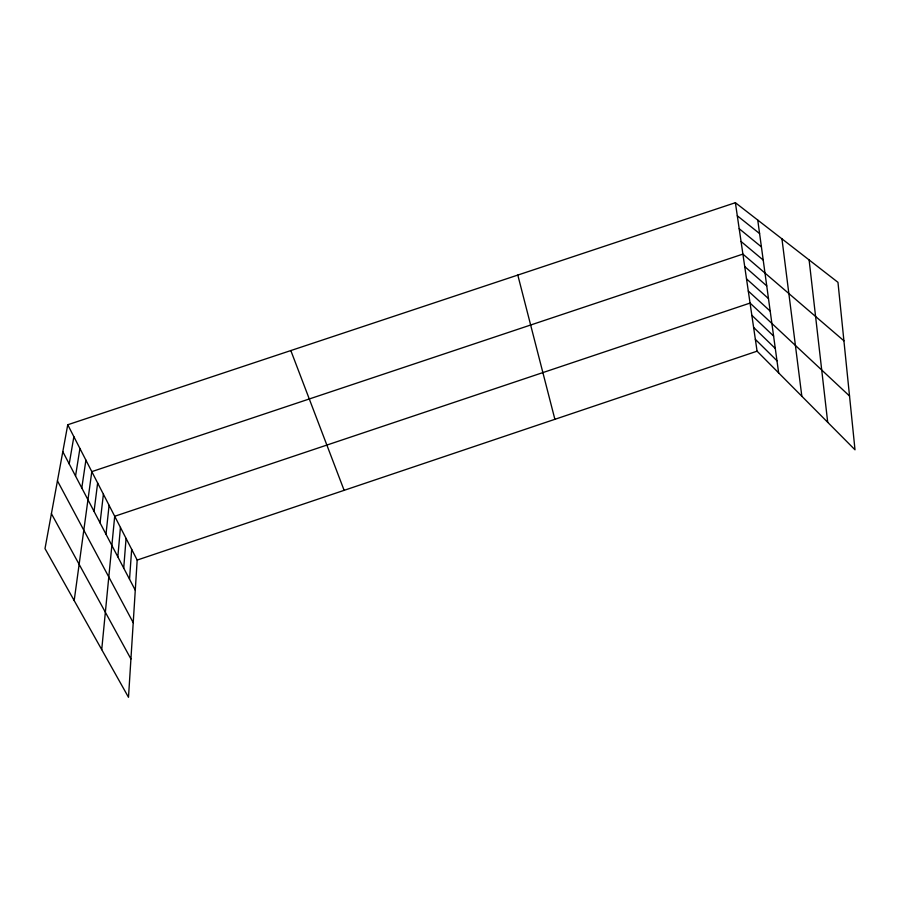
<?xml version="1.0" encoding="UTF-8"?>
<svg xmlns="http://www.w3.org/2000/svg" width="900" height="900" viewBox="0 0 900 900"><rect width="100%" height="100%" fill="white"/><g stroke="black" fill="none" stroke-linecap="round" stroke-linejoin="round"><path stroke-width="1.35" d="M67.748 424.755L137.183 560.07L128.498 697.298L45 548.606L67.748 424.755L735.39 202.703L837.967 282.33L855 449.798L757.08 351.18L735.39 202.703M129.532 579.229L131.67 549.315M123.716 568.114L126.079 538.436M117.832 556.852L120.431 527.423M101.722 649.609L114.705 516.262L750.06 303.075L849.533 396.011M105.998 534.24L109.08 505.305M100.069 522.889L103.399 494.224M94.05 511.402L97.639 482.996M74.183 600.581L91.8 471.634L742.905 254.104L843.919 340.796M81.788 487.969L85.905 460.136M75.544 476.021L79.92 448.481M69.21 463.928L73.867 436.691M137.183 560.07L757.08 351.18M737.303 215.786L759.589 233.561M739.192 228.713L761.411 246.893M741.06 241.481L763.211 260.055M744.727 266.569L766.744 285.896M746.516 278.876L768.476 298.575M748.294 291.049L770.186 311.096M751.849 315.315L773.606 336.06M753.615 327.42L775.305 348.48M755.359 339.368L776.981 360.765M51.413 513.675L130.928 658.969M57.443 480.848L133.222 622.676M62.797 451.665L135.281 590.209M290.824 350.561L344.126 490.331M517.804 275.062L554.884 419.31M757.744 220.05L778.635 372.892M781.942 238.838L801.832 396.248M809.111 259.931L827.707 422.314"/></g></svg>
